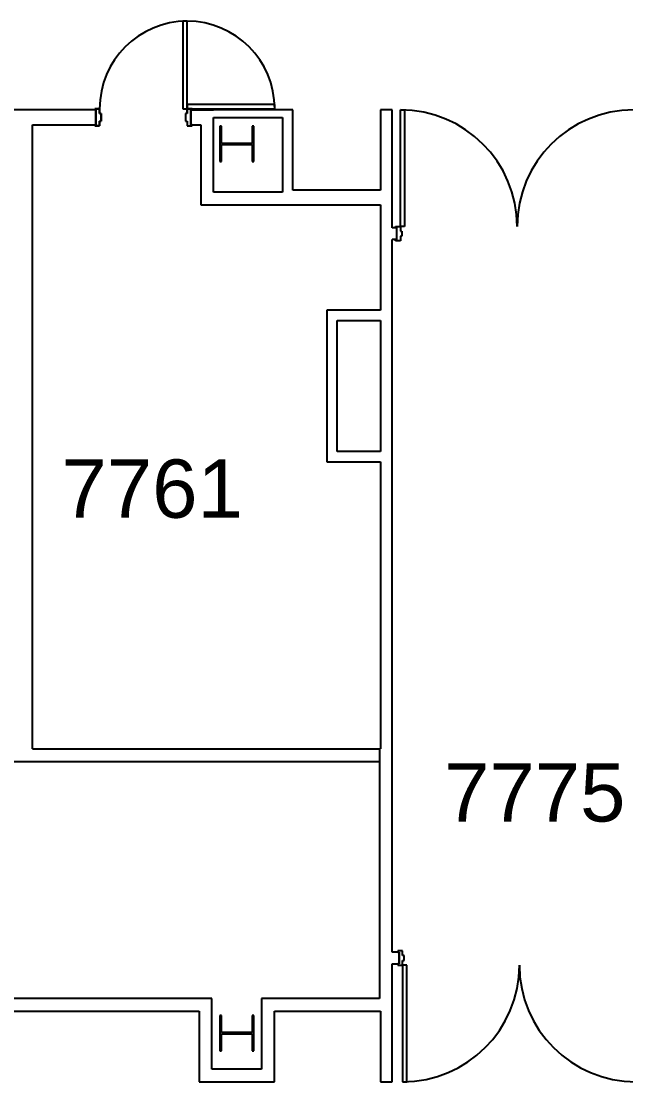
# Model space of a CAD drawing. Header units: inches. Extents: x -59 to 5673, y -29 to 4299.
# Drawn here: x 1426 to 1674.6, y 3467.1 to 3903.6 of the extents above; entities that cross this region are included whole.
import ezdxf

# ---------------------------------------------------------------- set-up
doc = ezdxf.new("R2010")
doc.units = ezdxf.units.IN
doc.header["$LTSCALE"] = 96
doc.header["$MEASUREMENT"] = 0
for name, color, linetype in [('A-ANNO-ROOM', 4, 'Continuous'), ('A-COLS', 5, 'Continuous'), ('A-DOOR', 2, 'Continuous'), ('A-WALL-FULL', 6, 'Continuous')]:
    doc.layers.add(name, color=color, linetype=linetype)
doc.styles.add('ARIAL', font='arial.ttf')

msp = doc.modelspace()

# ---------------------------------------------------------------- linework, layer by layer
at = {"layer": 'A-COLS'}
for p, q in [((1507.57, 3859.83), (1508.07, 3860.34)), ((1507.57, 3860.34), (1507.57, 3845.82)), ((1508.28, 3860.34), (1507.57, 3860.34)), ((1508.28, 3853.3), (1508.28, 3860.34)), ((1521.59, 3860.34), (1520.88, 3860.34)), ((1520.88, 3860.34), (1520.88, 3853.3)), ((1520.88, 3858.74), (1521.59, 3859.45)), ((1521.59, 3845.82), (1521.59, 3860.34)), ((1520.88, 3854.13), (1521.59, 3854.85)), ((1520.88, 3853.3), (1508.28, 3853.3)), ((1508.28, 3845.82), (1508.28, 3852.86)), ((1508.28, 3852.86), (1520.88, 3852.86)), ((1514.99, 3852.86), (1515.43, 3853.3)), ((1519.6, 3852.86), (1520.04, 3853.3)), ((1520.88, 3852.86), (1520.88, 3845.82)), ((1507.57, 3845.82), (1508.28, 3845.82)), ((1507.95, 3845.82), (1508.28, 3846.14)), ((1520.88, 3845.82), (1521.59, 3845.82)), ((1507.57, 3494.34), (1507.57, 3479.82)), ((1508.28, 3494.34), (1507.57, 3494.34)), ((1508.28, 3487.3), (1508.28, 3494.34)), ((1521.59, 3494.34), (1520.88, 3494.34)), ((1520.88, 3494.34), (1520.88, 3487.3)), ((1520.88, 3493), (1521.59, 3493.71)), ((1521.59, 3479.82), (1521.59, 3494.34)), ((1507.57, 3484.3), (1508.28, 3485.01)), ((1520.88, 3487.3), (1508.28, 3487.3)), ((1508.28, 3479.82), (1508.28, 3486.86)), ((1508.28, 3486.86), (1520.88, 3486.86)), ((1510.12, 3486.86), (1510.57, 3487.3)), ((1514.73, 3486.86), (1515.17, 3487.3)), ((1520.88, 3486.86), (1520.88, 3479.82)), ((1507.57, 3479.82), (1508.28, 3479.82)), ((1507.69, 3479.82), (1508.28, 3480.4)), ((1520.88, 3479.82), (1521.59, 3479.82))]:
    msp.add_line(p, q, dxfattribs=at)
at = {"layer": 'A-DOOR'}
for p, q in [((1492.45, 3903.58), (1492.45, 3867.58)), ((1494.2, 3903.58), (1492.45, 3903.58)), ((1494.2, 3867.58), (1494.2, 3903.58)), ((1456.2, 3867.08), (1456.2, 3867.58)), ((1456.2, 3867.58), (1458.2, 3867.58)), ((1456.2, 3867.58), (1456.2, 3867.08)), ((1458.2, 3867.58), (1456.2, 3867.58)), ((1458.2, 3867.58), (1458.2, 3865.64)), ((1458.2, 3865.64), (1458.2, 3867.58)), ((1492.45, 3867.58), (1494.2, 3867.58)), ((1494.2, 3869.33), (1494.2, 3867.58)), ((1530.2, 3869.33), (1494.2, 3869.33)), ((1494.2, 3865.64), (1494.2, 3869.33)), ((1494.2, 3867.58), (1530.2, 3867.58)), ((1494.2, 3867.58), (1494.2, 3865.64)), ((1496.2, 3867.58), (1494.2, 3867.58)), ((1496.2, 3867.58), (1494.2, 3867.58)), ((1496.2, 3867.08), (1496.2, 3867.58)), ((1496.2, 3867.08), (1496.2, 3867.58)), ((1530.2, 3867.58), (1530.2, 3869.33)), ((1456.7, 3867.08), (1456.2, 3867.08)), ((1456.2, 3867.08), (1456.7, 3867.08)), ((1456.7, 3860.95), (1456.7, 3867.08)), ((1456.7, 3867.08), (1456.7, 3860.95)), ((1458.2, 3865.64), (1458.83, 3865.64)), ((1458.83, 3865.64), (1458.2, 3865.64)), ((1458.83, 3865.64), (1458.83, 3862.39)), ((1458.83, 3862.39), (1458.83, 3865.64)), ((1493.58, 3865.64), (1493.58, 3862.39)), ((1494.2, 3865.64), (1493.58, 3865.64)), ((1494.2, 3865.64), (1493.58, 3865.64)), ((1493.58, 3865.64), (1493.58, 3862.39)), ((1495.7, 3860.95), (1495.7, 3867.08)), ((1495.7, 3867.08), (1496.2, 3867.08)), ((1581.89, 3867.08), (1583.64, 3867.08)), ((1581.89, 3819.08), (1581.89, 3867.08)), ((1583.64, 3867.08), (1583.64, 3819.08)), ((1456.2, 3860.95), (1456.7, 3860.95)), ((1456.2, 3860.45), (1456.2, 3860.95)), ((1456.7, 3860.95), (1456.2, 3860.95)), ((1456.2, 3860.95), (1456.2, 3860.45)), ((1458.2, 3860.45), (1456.2, 3860.45)), ((1456.2, 3860.45), (1458.2, 3860.45)), ((1458.2, 3862.39), (1458.2, 3860.45)), ((1458.83, 3862.39), (1458.2, 3862.39)), ((1458.2, 3860.45), (1458.2, 3862.39)), ((1458.2, 3862.39), (1458.83, 3862.39)), ((1493.58, 3862.39), (1494.2, 3862.39)), ((1493.58, 3862.39), (1494.2, 3862.39)), ((1494.2, 3862.39), (1494.2, 3860.45)), ((1494.2, 3862.39), (1494.2, 3860.45)), ((1494.2, 3860.45), (1496.2, 3860.45)), ((1494.2, 3860.45), (1496.2, 3860.45)), ((1496.2, 3860.95), (1495.7, 3860.95)), ((1496.2, 3860.45), (1496.2, 3860.95)), ((1496.2, 3860.45), (1496.2, 3860.95)), ((1579.89, 3819.08), (1581.89, 3819.08)), ((1579.89, 3818.58), (1579.89, 3819.08)), ((1580.39, 3818.58), (1579.89, 3818.58)), ((1580.39, 3813.7), (1580.39, 3818.58)), ((1583.64, 3819.08), (1581.89, 3819.08)), ((1581.89, 3819.08), (1581.89, 3817.14)), ((1581.89, 3817.14), (1582.51, 3817.14)), ((1581.89, 3815.14), (1581.89, 3813.2)), ((1582.51, 3815.14), (1581.89, 3815.14)), ((1582.51, 3817.14), (1582.51, 3815.14)), ((1579.89, 3813.7), (1580.39, 3813.7)), ((1579.89, 3813.2), (1579.89, 3813.7)), ((1581.89, 3813.2), (1579.89, 3813.2)), ((1580.83, 3520.95), (1580.83, 3520.45)), ((1582.83, 3520.95), (1580.83, 3520.95)), ((1580.83, 3520.45), (1581.33, 3520.45)), ((1581.33, 3520.45), (1581.33, 3515.58)), ((1582.83, 3519.01), (1582.83, 3520.95)), ((1583.45, 3519.01), (1582.83, 3519.01)), ((1583.45, 3517.01), (1583.45, 3519.01)), ((1581.33, 3515.58), (1580.83, 3515.58)), ((1580.83, 3515.58), (1580.83, 3515.08)), ((1580.83, 3515.08), (1582.83, 3515.08)), ((1582.83, 3515.08), (1582.83, 3517.01)), ((1582.83, 3517.01), (1583.45, 3517.01)), ((1584.58, 3515.08), (1582.83, 3515.08)), ((1582.83, 3515.08), (1582.83, 3467.08)), ((1584.58, 3467.08), (1584.58, 3515.08)), ((1582.83, 3467.08), (1584.58, 3467.08))]:
    msp.add_line(p, q, dxfattribs=at)
for centre, radius, start, end in [((1494.2, 3867.58), 36, 90, 180), ((1494.2, 3867.58), 36, 90, 180), ((1494.2, 3867.58), 36, 0, 90), ((1581.89, 3819.08), 48, 0, 90), ((1677.89, 3819.08), 48, 90, 180), ((1582.83, 3515.08), 48, 270, 0), ((1678.83, 3515.08), 48, 180, 270)]:
    msp.add_arc(centre, radius, start, end, dxfattribs=at)
at = {"layer": 'A-WALL-FULL'}
for p, q in [((1456.7, 3867.08), (1421.33, 3867.08)), ((1456.7, 3860.95), (1456.7, 3867.08)), ((1495.7, 3867.08), (1495.7, 3860.95)), ((1495.7, 3867.08), (1505.08, 3867.08)), ((1505.08, 3867.08), (1499.83, 3867.08)), ((1505.08, 3863.95), (1533.45, 3863.95)), ((1505.08, 3833.2), (1505.08, 3863.95)), ((1537.7, 3867.08), (1505.09, 3867.08)), ((1533.45, 3863.95), (1533.45, 3833.2)), ((1537.7, 3834.08), (1537.7, 3867.08)), ((1573.7, 3867.08), (1573.7, 3834.08)), ((1578.58, 3867.08), (1573.7, 3867.08)), ((1578.58, 3818.58), (1578.58, 3867.08)), ((1430.58, 3604.08), (1430.58, 3860.95)), ((1430.58, 3860.95), (1456.7, 3860.95)), ((1495.7, 3860.95), (1499.83, 3860.95)), ((1499.83, 3860.95), (1499.83, 3827.95)), ((1533.45, 3833.2), (1505.08, 3833.2)), ((1573.7, 3834.08), (1537.7, 3834.08)), ((1499.83, 3827.95), (1573.7, 3827.95)), ((1573.7, 3827.95), (1573.7, 3784.7)), ((1580.39, 3818.58), (1578.58, 3818.58)), ((1580.39, 3813.7), (1580.39, 3818.58)), ((1578.58, 3520.45), (1578.58, 3813.7)), ((1580.39, 3813.7), (1578.58, 3813.7)), ((1573.7, 3784.7), (1551.7, 3784.7)), ((1551.7, 3784.7), (1551.7, 3722.2)), ((1555.95, 3780.45), (1573.7, 3780.45)), ((1555.95, 3726.45), (1555.95, 3780.45)), ((1573.7, 3780.45), (1573.7, 3726.45)), ((1573.7, 3726.45), (1555.95, 3726.45)), ((1551.7, 3722.2), (1573.7, 3722.2)), ((1573.7, 3722.2), (1573.7, 3604.08)), ((1430.58, 3604.08), (1573.7, 3604.08)), ((1573.33, 3604.08), (1573.33, 3501.33)), ((1408.58, 3598.83), (1573.33, 3598.83)), ((1581.33, 3520.45), (1578.58, 3520.45)), ((1581.33, 3515.58), (1581.33, 3520.45)), ((1578.58, 3515.58), (1581.33, 3515.58)), ((1578.58, 3496.08), (1578.58, 3515.58)), ((1504.33, 3501.33), (1408.58, 3501.33)), ((1504.33, 3472.33), (1504.33, 3501.33)), ((1524.83, 3501.33), (1524.83, 3472.33)), ((1573.33, 3501.33), (1524.83, 3501.33)), ((1408.2, 3496.08), (1499.08, 3496.08)), ((1499.08, 3496.08), (1499.08, 3467.08)), ((1530.08, 3467.08), (1530.08, 3496.08)), ((1530.08, 3496.08), (1573.7, 3496.08)), ((1573.7, 3496.08), (1573.7, 3467.08)), ((1578.58, 3467.08), (1578.58, 3496.08)), ((1524.83, 3472.33), (1504.33, 3472.33)), ((1499.08, 3467.08), (1530.08, 3467.08)), ((1573.7, 3467.08), (1578.58, 3467.08))]:
    msp.add_line(p, q, dxfattribs=at)

# ---------------------------------------------------------------- texts
at = {"layer": 'A-ANNO-ROOM', "style": 'ARIAL'}
for s, p in [('7761', (1442.52, 3699.21)), ('7775', (1599.87, 3574.19))]:
    msp.add_text(s, height=24, dxfattribs=at).set_placement(p)

doc.saveas('drawing.dxf')
